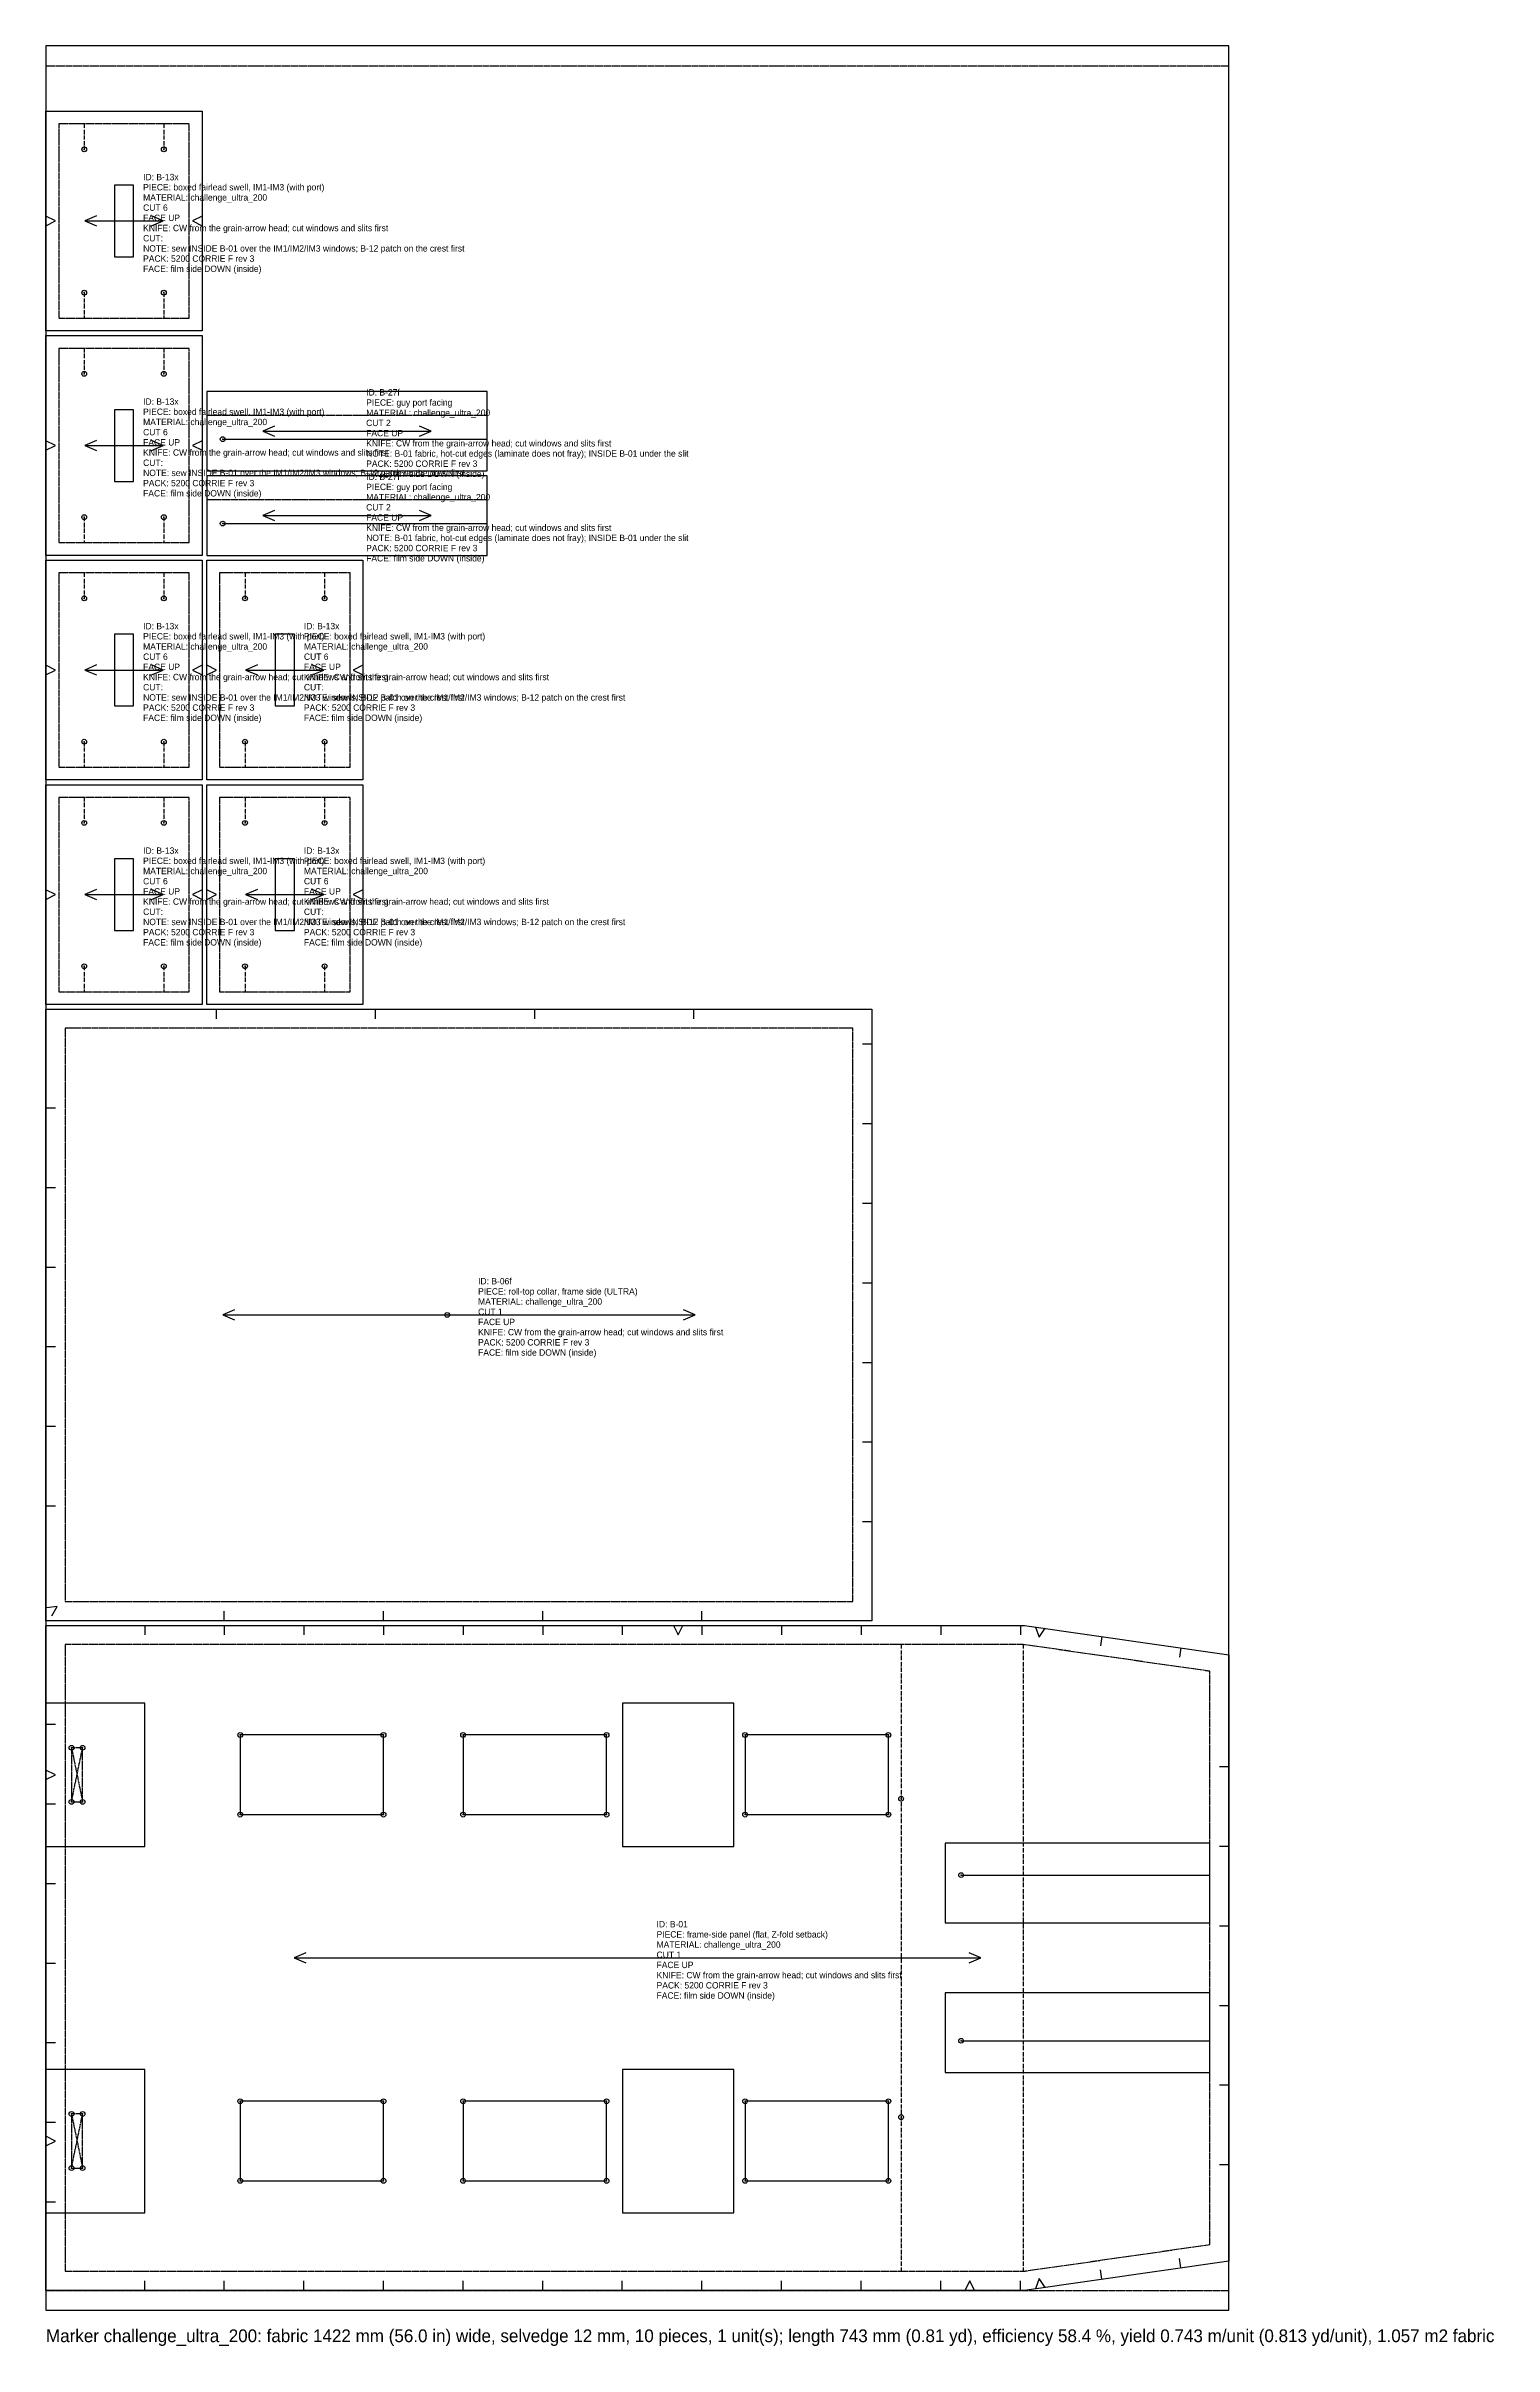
# Model space of a CAD drawing. Header units: millimetres. Extents: x 0 to 910, y -22 to 1422.
import ezdxf

# ---------------------------------------------------------------- set-up
doc = ezdxf.new("R2010")
doc.units = ezdxf.units.MM
doc.linetypes.add('DASHDOT', pattern=[3.556, 2.54, -0.508, 0, -0.508])
doc.linetypes.add('DASHED', pattern=[1.524, 1.27, -0.254])
for name, color, linetype in [('CUT', 7, 'Continuous'), ('DRILL', 4, 'Continuous'), ('GRAIN', 5, 'Continuous'), ('INTERNAL', 6, 'Continuous'), ('NOTCH', 1, 'Continuous'), ('SEW', 3, 'Continuous'), ('TEXT', 2, 'Continuous')]:
    doc.layers.add(name, color=color, linetype=linetype)

msp = doc.modelspace()

# ---------------------------------------------------------------- linework, layer by layer
at = {"layer": 'CUT'}
for points in [[(0, 1381.1), (98, 1381.1), (98, 1243.1), (0, 1243.1)], [(0, 1240.1), (98, 1240.1), (98, 1102.1), (0, 1102.1)], [(101, 1205.1), (101, 1155.1), (277.2, 1155.1), (277.2, 1205.1)], [(101, 1152.1), (101, 1102.1), (277.2, 1102.1), (277.2, 1152.1)], [(0, 1099.1), (98, 1099.1), (98, 961.1), (0, 961.1)], [(101, 1099.1), (199, 1099.1), (199, 961.1), (101, 961.1)], [(0, 958.1), (98, 958.1), (98, 820.1), (0, 820.1)], [(101, 958.1), (199, 958.1), (199, 820.1), (101, 820.1)], [(0, 817.1), (518.8, 817.1), (518.8, 433.1), (0, 433.1)], [(0, 430.1), (537.1, 430.1), (614.7, 430.1), (743, 411.7), (743, 30.9), (614.7, 12.5), (537.1, 12.5), (0, 12.5)]]:
    msp.add_lwpolyline(points, close=True, dxfattribs=at)
at = {"layer": 'CUT', "linetype": 'CONTINUOUS'}
for points in [[(122, 361.3), (122, 311.3), (212, 311.3), (212, 361.3)], [(262, 361.3), (262, 311.3), (352.1, 311.3), (352.1, 361.3)], [(439.1, 361.3), (439.1, 311.3), (529.1, 311.3), (529.1, 361.3)], [(122, 131.3), (122, 81.3), (212, 81.3), (212, 131.3)], [(262, 131.3), (262, 81.3), (352.1, 81.3), (352.1, 131.3)], [(439.1, 131.3), (439.1, 81.3), (529.1, 81.3), (529.1, 131.3)]]:
    msp.add_lwpolyline(points, close=True, dxfattribs=at)
for points in [[(574.8, 273.3), (613.8, 273.3), (731, 273.3)], [(574.8, 169.3), (613.8, 169.3), (731, 169.3)]]:
    msp.add_lwpolyline(points, dxfattribs=at)
at = {"layer": 'DRILL'}
for centre in [(24, 1357.1), (74, 1357.1), (24, 1267.1), (74, 1267.1), (24, 1216.1), (74, 1216.1), (111, 1175.1), (24, 1126.1), (74, 1126.1), (111, 1122.1), (24, 1075.1), (74, 1075.1), (125, 1075.1), (175, 1075.1), (24, 985.1), (74, 985.1), (125, 985.1), (175, 985.1), (24, 934.1), (74, 934.1), (125, 934.1), (175, 934.1), (24, 844.1), (74, 844.1), (125, 844.1), (175, 844.1), (252, 625.1), (122, 361.3), (212, 361.3), (262, 361.3), (352.1, 361.3), (439.1, 361.3), (529.1, 361.3), (16, 353.3), (23, 353.3), (16, 319.3), (23, 319.3), (537.1, 321.3), (122, 311.3), (212, 311.3), (262, 311.3), (352.1, 311.3), (439.1, 311.3), (529.1, 311.3), (574.8, 273.3), (574.8, 169.3), (122, 131.3), (212, 131.3), (262, 131.3), (352.1, 131.3), (439.1, 131.3), (529.1, 131.3), (16, 123.3), (23, 123.3), (537.1, 121.3), (16, 89.3), (23, 89.3), (122, 81.3), (212, 81.3), (262, 81.3), (352.1, 81.3), (439.1, 81.3), (529.1, 81.3)]:
    msp.add_circle(centre, 1.5, dxfattribs=at)
for p in [(24, 1357.1), (74, 1357.1), (24, 1267.1), (74, 1267.1), (24, 1216.1), (74, 1216.1), (111, 1175.1), (24, 1126.1), (74, 1126.1), (111, 1122.1), (24, 1075.1), (74, 1075.1), (125, 1075.1), (175, 1075.1), (24, 985.1), (74, 985.1), (125, 985.1), (175, 985.1), (24, 934.1), (74, 934.1), (125, 934.1), (175, 934.1), (24, 844.1), (74, 844.1), (125, 844.1), (175, 844.1), (252, 625.1), (122, 361.3), (212, 361.3), (262, 361.3), (352.1, 361.3), (439.1, 361.3), (529.1, 361.3), (16, 353.3), (23, 353.3), (16, 319.3), (23, 319.3), (537.1, 321.3), (122, 311.3), (212, 311.3), (262, 311.3), (352.1, 311.3), (439.1, 311.3), (529.1, 311.3), (574.8, 273.3), (574.8, 169.3), (122, 131.3), (212, 131.3), (262, 131.3), (352.1, 131.3), (439.1, 131.3), (529.1, 131.3), (16, 123.3), (23, 123.3), (537.1, 121.3), (16, 89.3), (23, 89.3), (122, 81.3), (212, 81.3), (262, 81.3), (352.1, 81.3), (439.1, 81.3), (529.1, 81.3)]:
    msp.add_point(p, dxfattribs=at)
at = {"layer": 'GRAIN'}
for points in [[(31.8, 1315.3), (24.4, 1312.1), (31.8, 1309)], [(66.2, 1309), (73.6, 1312.1), (66.2, 1315.3)], [(24.4, 1312.1), (73.6, 1312.1)], [(31.8, 1174.3), (24.4, 1171.1), (31.8, 1168)], [(24.4, 1171.1), (73.6, 1171.1)], [(66.2, 1168), (73.6, 1171.1), (66.2, 1174.3)], [(143.6, 1183.3), (136.2, 1180.1), (143.6, 1177)], [(136.2, 1180.1), (242, 1180.1)], [(234.6, 1177), (242, 1180.1), (234.6, 1183.3)], [(143.6, 1130.3), (136.2, 1127.1), (143.6, 1124)], [(136.2, 1127.1), (242, 1127.1)], [(234.6, 1124), (242, 1127.1), (234.6, 1130.3)], [(31.8, 1033.3), (24.4, 1030.1), (31.8, 1027)], [(24.4, 1030.1), (73.6, 1030.1)], [(66.2, 1027), (73.6, 1030.1), (66.2, 1033.3)], [(132.8, 1033.3), (125.4, 1030.1), (132.8, 1027)], [(125.4, 1030.1), (174.6, 1030.1)], [(167.2, 1027), (174.6, 1030.1), (167.2, 1033.3)], [(31.8, 892.3), (24.4, 889.1), (31.8, 886)], [(24.4, 889.1), (73.6, 889.1)], [(66.2, 886), (73.6, 889.1), (66.2, 892.3)], [(132.8, 892.3), (125.4, 889.1), (132.8, 886)], [(125.4, 889.1), (174.6, 889.1)], [(167.2, 886), (174.6, 889.1), (167.2, 892.3)], [(118.3, 628.3), (111, 625.1), (118.3, 622)], [(111, 625.1), (407.8, 625.1)], [(400.5, 622), (407.8, 625.1), (400.5, 628.3)], [(163.2, 224.4), (155.8, 221.3), (163.2, 218.2)], [(155.8, 221.3), (587.2, 221.3)], [(579.8, 218.2), (587.2, 221.3), (579.8, 224.4)]]:
    msp.add_lwpolyline(points, dxfattribs=at)
at = {"layer": 'INTERNAL', "linetype": 'DASHDOT'}
for points in [[(24, 1373.1), (24, 1357.1)], [(74, 1373.1), (74, 1357.1)], [(24, 1267.1), (24, 1251.1)], [(74, 1267.1), (74, 1251.1)], [(24, 1232.1), (24, 1216.1)], [(74, 1232.1), (74, 1216.1)], [(24, 1126.1), (24, 1110.1)], [(74, 1126.1), (74, 1110.1)], [(24, 1091.1), (24, 1075.1)], [(74, 1091.1), (74, 1075.1)], [(125, 1091.1), (125, 1075.1)], [(175, 1091.1), (175, 1075.1)], [(24, 985.1), (24, 969.1)], [(74, 985.1), (74, 969.1)], [(125, 985.1), (125, 969.1)], [(175, 985.1), (175, 969.1)], [(24, 950.1), (24, 934.1)], [(74, 950.1), (74, 934.1)], [(125, 950.1), (125, 934.1)], [(175, 950.1), (175, 934.1)], [(24, 844.1), (24, 828.1)], [(74, 844.1), (74, 828.1)], [(125, 844.1), (125, 828.1)], [(175, 844.1), (175, 828.1)], [(537.1, 418.1), (537.1, 24.5)], [(613.8, 418.1), (613.8, 24.5)]]:
    msp.add_lwpolyline(points, dxfattribs=at)
at = {"layer": 'INTERNAL', "linetype": 'CONTINUOUS'}
for points in [[(43, 1334.6), (43, 1289.6), (55, 1289.6), (55, 1334.6)], [(43, 1193.6), (43, 1148.6), (55, 1148.6), (55, 1193.6)], [(43, 1052.6), (43, 1007.6), (55, 1007.6), (55, 1052.6)], [(144, 1052.6), (144, 1007.6), (156, 1007.6), (156, 1052.6)], [(43, 911.6), (43, 866.6), (55, 866.6), (55, 911.6)], [(144, 911.6), (144, 866.6), (156, 866.6), (156, 911.6)], [(0, 381.3), (0, 291.3), (62, 291.3), (62, 381.3)], [(362.1, 381.3), (362.1, 291.3), (432.1, 291.3), (432.1, 381.3)], [(564.8, 293.3), (564.8, 243.3), (731, 243.3), (731, 293.3)], [(564.8, 199.3), (564.8, 149.3), (731, 149.3), (731, 199.3)], [(0, 151.3), (0, 61.3), (62, 61.3), (62, 151.3)], [(362.1, 151.3), (362.1, 61.3), (432.1, 61.3), (432.1, 151.3)]]:
    msp.add_lwpolyline(points, close=True, dxfattribs=at)
for points in [[(111, 1175.1), (277.2, 1175.1)], [(111, 1122.1), (277.2, 1122.1)]]:
    msp.add_lwpolyline(points, dxfattribs=at)
at = {"layer": 'NOTCH'}
for points in [[(0, 1309.1), (6, 1312.1), (0, 1315.1)], [(98, 1315.1), (92, 1312.1), (98, 1309.1)], [(0, 1168.1), (6, 1171.1), (0, 1174.1)], [(98, 1174.1), (92, 1171.1), (98, 1168.1)], [(0, 1027.1), (6, 1030.1), (0, 1033.1)], [(98, 1033.1), (92, 1030.1), (98, 1027.1)], [(101, 1027.1), (107, 1030.1), (101, 1033.1)], [(199, 1033.1), (193, 1030.1), (199, 1027.1)], [(0, 886.1), (6, 889.1), (0, 892.1)], [(98, 892.1), (92, 889.1), (98, 886.1)], [(101, 886.1), (107, 889.1), (101, 892.1)], [(199, 892.1), (193, 889.1), (199, 886.1)], [(106.8, 817.1), (106.8, 811.1)], [(206.8, 817.1), (206.8, 811.1)], [(306.8, 817.1), (306.8, 811.1)], [(406.8, 817.1), (406.8, 811.1)], [(518.8, 795.1), (512.8, 795.1)], [(0, 755.2), (6, 755.2)], [(518.8, 745.1), (512.8, 745.1)], [(0, 705.2), (6, 705.2)], [(518.8, 695.1), (512.8, 695.1)], [(0, 655.2), (6, 655.2)], [(518.8, 645.1), (512.8, 645.1)], [(0, 605.2), (6, 605.2)], [(518.8, 595.1), (512.8, 595.1)], [(0, 555.2), (6, 555.2)], [(518.8, 545.1), (512.8, 545.1)], [(0, 505.2), (6, 505.2)], [(518.8, 495.1), (512.8, 495.1)], [(3.6, 436.2), (7, 442), (0.3, 441.2)], [(112, 433.1), (112, 439.1)], [(212, 433.1), (212, 439.1)], [(312, 433.1), (312, 439.1)], [(412, 433.1), (412, 439.1)], [(62, 430.1), (62, 424.1)], [(112, 430.1), (112, 424.1)], [(162, 430.1), (162, 424.1)], [(212, 430.1), (212, 424.1)], [(262, 430.1), (262, 424.1)], [(312, 430.1), (312, 424.1)], [(362, 430.1), (362, 424.1)], [(394.1, 430.1), (397.1, 424.1), (400.1, 430.1)], [(412, 430.1), (412, 424.1)], [(462, 430.1), (462, 424.1)], [(512, 430.1), (512, 424.1)], [(562, 430.1), (562, 424.1)], [(612, 430.1), (612, 424.1)], [(621.6, 429.1), (623.8, 422.8), (627.6, 428.3)], [(663.2, 423.2), (662.4, 417.2)], [(712.7, 416.1), (711.9, 410.1)], [(0, 368.1), (6, 368.1)], [(0, 333.3), (6, 336.3), (0, 339.3)], [(743, 341.3), (737, 341.3)], [(0, 318.1), (6, 318.1)], [(743, 291.3), (737, 291.3)], [(0, 268.1), (6, 268.1)], [(743, 241.3), (737, 241.3)], [(0, 218.1), (6, 218.1)], [(743, 191.3), (737, 191.3)], [(0, 168.1), (6, 168.1)], [(743, 141.3), (737, 141.3)], [(0, 118.1), (6, 118.1)], [(0, 103.3), (6, 106.3), (0, 109.3)], [(743, 91.3), (737, 91.3)], [(0, 68.1), (6, 68.1)], [(712.7, 26.6), (711.9, 32.5)], [(62, 12.5), (62, 18.5)], [(112, 12.5), (112, 18.5)], [(162, 12.5), (162, 18.5)], [(212, 12.5), (212, 18.5)], [(262, 12.5), (262, 18.5)], [(312, 12.5), (312, 18.5)], [(362, 12.5), (362, 18.5)], [(412, 12.5), (412, 18.5)], [(462, 12.5), (462, 18.5)], [(512, 12.5), (512, 18.5)], [(562, 12.5), (562, 18.5)], [(583.2, 12.5), (580.2, 18.5), (577.2, 12.5)], [(612, 12.5), (612, 18.5)], [(627.6, 14.3), (623.8, 19.9), (621.6, 13.5)], [(663.2, 19.5), (662.4, 25.4)]]:
    msp.add_lwpolyline(points, dxfattribs=at)
at = {"layer": 'SEW', "linetype": 'DASHED'}
for points in [[(8, 1373.1), (8, 1251.1), (90, 1251.1), (90, 1373.1)], [(8, 1232.1), (8, 1110.1), (90, 1110.1), (90, 1232.1)], [(101, 1205.1), (101, 1155.1), (277.2, 1155.1), (277.2, 1205.1)], [(101, 1152.1), (101, 1102.1), (277.2, 1102.1), (277.2, 1152.1)], [(8, 1091.1), (8, 969.1), (90, 969.1), (90, 1091.1)], [(109, 1091.1), (109, 969.1), (191, 969.1), (191, 1091.1)], [(8, 950.1), (8, 828.1), (90, 828.1), (90, 950.1)], [(109, 950.1), (109, 828.1), (191, 828.1), (191, 950.1)], [(12, 805.1), (12, 445.1), (506.8, 445.1), (506.8, 805.1)], [(12, 418.1), (12, 24.5), (537.1, 24.5), (613.8, 24.5), (731, 41.3), (731, 401.3), (613.8, 418.1), (537.1, 418.1)], [(16, 353.3), (16, 319.3), (23, 319.3), (23, 353.3)], [(16, 123.3), (16, 89.3), (23, 89.3), (23, 123.3)]]:
    msp.add_lwpolyline(points, close=True, dxfattribs=at)
for points in [[(101, 1190.1), (277.2, 1190.1)], [(101, 1137.1), (277.2, 1137.1)], [(16, 353.3), (23, 319.3)], [(16, 319.3), (23, 353.3)], [(16, 123.3), (23, 89.3)], [(16, 89.3), (23, 123.3)]]:
    msp.add_lwpolyline(points, dxfattribs=at)
at = {"layer": 'TEXT', "linetype": 'DASHED'}
for p, q in [((0, 1409.5), (743, 1409.5)), ((0, 12.5), (743, 12.5))]:
    msp.add_line(p, q, dxfattribs=at)
at = {"layer": 'TEXT'}
msp.add_lwpolyline([(0, 0), (743, 0), (743, 1422), (0, 1422)], close=True, dxfattribs=at)

# ---------------------------------------------------------------- texts
for s, height, p in [('PIECE: boxed fairlead swell, IM1-IM3 (with port)', 4, (61, 1331.3)), ('MATERIAL: challenge_ultra_200', 4, (61, 1324.9)), ('ID: B-13x', 4, (61, 1337.7)), ('CUT 6', 4, (61, 1318.5)), ('FACE UP', 4, (61, 1312.1)), ('CUT: ', 4, (61, 1299.3)), ('KNIFE: CW from the grain-arrow head; cut windows and slits first', 4, (61, 1305.7)), ('NOTE: sew INSIDE B-01 over the IM1/IM2/IM3 windows; B-12 patch on the crest first', 4, (61, 1292.9)), ('PACK: 5200 CORRIE F rev 3', 4, (61, 1286.5)), ('FACE: film side DOWN (inside)', 4, (61, 1280.1)), ('ID: B-13x', 4, (61, 1196.7)), ('PIECE: guy port facing', 4, (201.1, 1196.1)), ('ID: B-27f', 4, (201.1, 1202.5)), ('PIECE: boxed fairlead swell, IM1-IM3 (with port)', 4, (61, 1190.3)), ('MATERIAL: challenge_ultra_200', 4, (61, 1183.9)), ('CUT 2', 4, (201.1, 1183.3)), ('MATERIAL: challenge_ultra_200', 4, (201.1, 1189.7)), ('CUT 6', 4, (61, 1177.5)), ('FACE UP', 4, (61, 1171.1)), ('FACE UP', 4, (201.1, 1176.9)), ('KNIFE: CW from the grain-arrow head; cut windows and slits first', 4, (201.1, 1170.5)), ('CUT: ', 4, (61, 1158.3)), ('KNIFE: CW from the grain-arrow head; cut windows and slits first', 4, (61, 1164.7)), ('NOTE: sew INSIDE B-01 over the IM1/IM2/IM3 windows; B-12 patch on the crest first', 4, (61, 1151.9)), ('NOTE: B-01 fabric, hot-cut edges (laminate does not fray); INSIDE B-01 under the slit', 4, (201.1, 1164.1)), ('PACK: 5200 CORRIE F rev 3', 4, (201.1, 1157.7)), ('FACE: film side DOWN (inside)', 4, (201.1, 1151.3)), ('PACK: 5200 CORRIE F rev 3', 4, (61, 1145.5)), ('FACE: film side DOWN (inside)', 4, (61, 1139.1)), ('PIECE: guy port facing', 4, (201.1, 1143.1)), ('ID: B-27f', 4, (201.1, 1149.5)), ('CUT 2', 4, (201.1, 1130.3)), ('MATERIAL: challenge_ultra_200', 4, (201.1, 1136.7)), ('FACE UP', 4, (201.1, 1123.9)), ('KNIFE: CW from the grain-arrow head; cut windows and slits first', 4, (201.1, 1117.5)), ('NOTE: B-01 fabric, hot-cut edges (laminate does not fray); INSIDE B-01 under the slit', 4, (201.1, 1111.1)), ('PACK: 5200 CORRIE F rev 3', 4, (201.1, 1104.7)), ('FACE: film side DOWN (inside)', 4, (201.1, 1098.3)), ('ID: B-13x', 4, (61, 1055.7)), ('ID: B-13x', 4, (162, 1055.7)), ('CUT 6', 4, (61, 1036.5)), ('PIECE: boxed fairlead swell, IM1-IM3 (with port)', 4, (61, 1049.3)), ('MATERIAL: challenge_ultra_200', 4, (61, 1042.9)), ('CUT 6', 4, (162, 1036.5)), ('PIECE: boxed fairlead swell, IM1-IM3 (with port)', 4, (162, 1049.3)), ('MATERIAL: challenge_ultra_200', 4, (162, 1042.9)), ('FACE UP', 4, (61, 1030.1)), ('KNIFE: CW from the grain-arrow head; cut windows and slits first', 4, (61, 1023.7)), ('FACE UP', 4, (162, 1030.1)), ('KNIFE: CW from the grain-arrow head; cut windows and slits first', 4, (162, 1023.7)), ('CUT: ', 4, (61, 1017.3)), ('NOTE: sew INSIDE B-01 over the IM1/IM2/IM3 windows; B-12 patch on the crest first', 4, (61, 1010.9)), ('CUT: ', 4, (162, 1017.3)), ('NOTE: sew INSIDE B-01 over the IM1/IM2/IM3 windows; B-12 patch on the crest first', 4, (162, 1010.9)), ('PACK: 5200 CORRIE F rev 3', 4, (61, 1004.5)), ('FACE: film side DOWN (inside)', 4, (61, 998.1)), ('PACK: 5200 CORRIE F rev 3', 4, (162, 1004.5)), ('FACE: film side DOWN (inside)', 4, (162, 998.1)), ('PIECE: boxed fairlead swell, IM1-IM3 (with port)', 4, (61, 908.3)), ('ID: B-13x', 4, (61, 914.7)), ('PIECE: boxed fairlead swell, IM1-IM3 (with port)', 4, (162, 908.3)), ('ID: B-13x', 4, (162, 914.7)), ('CUT 6', 4, (61, 895.5)), ('MATERIAL: challenge_ultra_200', 4, (61, 901.9)), ('CUT 6', 4, (162, 895.5)), ('MATERIAL: challenge_ultra_200', 4, (162, 901.9)), ('FACE UP', 4, (61, 889.1)), ('KNIFE: CW from the grain-arrow head; cut windows and slits first', 4, (61, 882.7)), ('FACE UP', 4, (162, 889.1)), ('KNIFE: CW from the grain-arrow head; cut windows and slits first', 4, (162, 882.7)), ('CUT: ', 4, (61, 876.3)), ('NOTE: sew INSIDE B-01 over the IM1/IM2/IM3 windows; B-12 patch on the crest first', 4, (61, 869.9)), ('PACK: 5200 CORRIE F rev 3', 4, (61, 863.5)), ('CUT: ', 4, (162, 876.3)), ('NOTE: sew INSIDE B-01 over the IM1/IM2/IM3 windows; B-12 patch on the crest first', 4, (162, 869.9)), ('PACK: 5200 CORRIE F rev 3', 4, (162, 863.5)), ('FACE: film side DOWN (inside)', 4, (61, 857.1)), ('FACE: film side DOWN (inside)', 4, (162, 857.1)), ('PIECE: roll-top collar, frame side (ULTRA)', 4, (271.4, 637.9)), ('MATERIAL: challenge_ultra_200', 4, (271.4, 631.5)), ('ID: B-06f', 4, (271.4, 644.3)), ('CUT 1', 4, (271.4, 625.1)), ('FACE UP', 4, (271.4, 618.7)), ('KNIFE: CW from the grain-arrow head; cut windows and slits first', 4, (271.4, 612.3)), ('PACK: 5200 CORRIE F rev 3', 4, (271.4, 605.9)), ('FACE: film side DOWN (inside)', 4, (271.4, 599.5)), ('PIECE: frame-side panel (flat, Z-fold setback)', 4, (383.5, 234.1)), ('MATERIAL: challenge_ultra_200', 4, (383.5, 227.7)), ('ID: B-01', 4, (383.5, 240.5)), ('CUT 1', 4, (383.5, 221.3)), ('FACE UP', 4, (383.5, 214.9)), ('KNIFE: CW from the grain-arrow head; cut windows and slits first', 4, (383.5, 208.5)), ('PACK: 5200 CORRIE F rev 3', 4, (383.5, 202.1)), ('FACE: film side DOWN (inside)', 4, (383.5, 195.7)), ('Marker challenge_ultra_200: fabric 1422 mm (56.0 in) wide, selvedge 12 mm, 10 pieces, 1 unit(s); length 743 mm (0.81 yd), efficiency 58.4 %, yield 0.743 m/unit (0.813 yd/unit), 1.057 m2 fabric', 8, (0, -20))]:
    msp.add_text(s, height=height, dxfattribs=at).set_placement(p)

doc.saveas('drawing.dxf')
